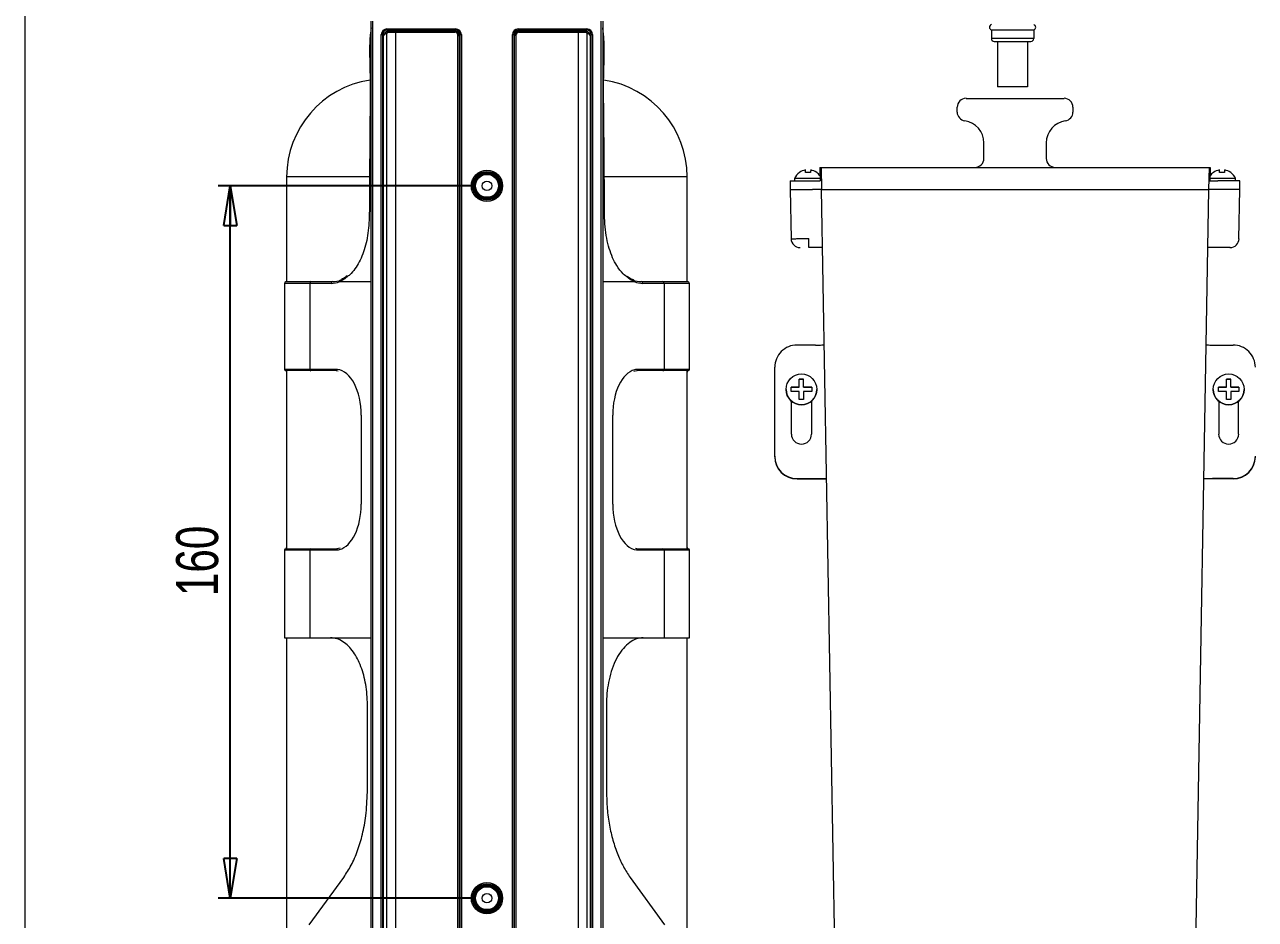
# Model space of a CAD drawing. Header units: millimetres. Extents: x 3 to 208, y 3 to 295.
# Drawn here: x 2.9 to 105.3, y 62.7 to 137.1 of the extents above; entities that cross this region are included whole.
import ezdxf

# ---------------------------------------------------------------- set-up
doc = ezdxf.new("R2010")
doc.units = ezdxf.units.MM
doc.layers.add('LEVEL0', color=179, linetype='Continuous')
doc.styles.add('SLDTEXTSTYLE0', font='TXT', dxfattribs={"width": 0.75})
doc.dimstyles.new('SLDDIMSTYLE0', dxfattribs={"dimtxt": 3.5, "dimasz": 3.302, "dimexe": 0, "dimexo": 0.0625, "dimgap": 0.875, "dimtad": 1, "dimdec": 0, "dimlfac": 2.7, "dimrnd": 1e-09, "dimzin": 12, "dimdsep": 46, "dimtxsty": 'SLDTEXTSTYLE0', "dimblk1": 'CLOSED', "dimblk2": 'CLOSED', "dimsah": 1, "dimcen": 0.09, "dimadec": 0, "dimazin": 3, "dimtfac": 1, "dimtdec": 0, "dimtofl": 0, "dimtmove": 0, "dimatfit": 3, "dimldrblk": 'CLOSED', "dimfxl": 0, "dimfrac": 2, "dimtolj": 1, "dimtzin": 12, "dimarcsym": 0})

# ---------------------------------------------------------------- blocks, each defined once
blk = doc.blocks.new('_CLOSED')
at = {"color": 0, "linetype": 'ByBlock', "lineweight": -2}
for p, q in [((-1, 0.166667), (0, 0)), ((-1, 0.166667), (-1, -0.166667)), ((0, 0), (-1, -0.166667)), ((0, 0), (-1, 0))]:
    blk.add_line(p, q, dxfattribs=at)
blk = doc.blocks.new('_D_9')
at = {"layer": 'LEVEL0', "color": 7}
for p, q in [((40.39, 123.69), (19.03, 123.69)), ((20.03, 64.43), (20.03, 123.69)), ((40.39, 64.43), (19.03, 64.43))]:
    blk.add_line(p, q, dxfattribs=at)
at = {"layer": 'LEVEL0', "color": 7, "xscale": 3.302, "yscale": 3.302}
for p, rotation in [((20.03, 123.69, 34.8), 90.0000000000008), ((20.03, 64.43, 34.8), 270.0000000000008)]:
    blk.add_blockref('_CLOSED', p, dxfattribs=dict(at, rotation=rotation))
at = {"layer": 'LEVEL0', "color": 7, "insert": (15.52, 89.56, 34.8), "char_height": 3.5, "attachment_point": 1, "rotation": 90, "style": 'SLDTEXTSTYLE0'}
blk.add_mtext('160', dxfattribs=at)

msp = doc.modelspace()

# ---------------------------------------------------------------- linework, layer by layer
at = {"color": 7, "linetype": 'Continuous', "lineweight": 15}
for p, q in [((31.76, 50.72), (31.76, 137.39)), ((51.02, 137.39), (51.02, 50.72)), ((86.9, 136.65), (83.37, 136.65)), ((83.37, 136.65), (83.37, 135.94)), ((86.9, 136.65), (86.9, 135.94)), ((83.6, 135.7), (85.24, 135.7)), ((83.88, 135.7), (83.88, 131.94)), ((85.24, 135.7), (86.66, 135.7)), ((86.38, 135.7), (86.38, 131.94)), ((86.38, 131.94), (83.88, 131.94)), ((80.52, 129.83), (80.52, 130.23)), ((81.26, 130.97), (89.41, 130.97)), ((90.15, 130.23), (90.15, 129.83)), ((82.74, 125.97), (82.74, 127.27)), ((87.93, 127.27), (87.93, 125.97)), ((69.09, 125.23), (69.11, 124.12)), ((69.09, 125.23), (69.19, 125.23)), ((69.19, 125.23), (69.22, 123.38)), ((69.19, 125.23), (71.11, 125.23)), ((71.11, 125.23), (99.56, 125.23)), ((99.56, 125.23), (101.48, 125.23)), ((101.48, 125.23), (101.44, 123.38)), ((101.48, 125.23), (101.57, 125.23)), ((101.57, 125.23), (101.55, 124.12)), ((24.72, 124.43), (24.72, 115.72)), ((58.05, 115.72), (58.05, 124.43)), ((66.63, 124.12), (66.63, 123.38)), ((66.63, 124.12), (68.11, 124.12)), ((66.98, 124.3), (66.98, 124.12)), ((68.11, 124.3), (66.98, 124.3)), ((69.11, 124.3), (68.11, 124.3)), ((68.11, 124.12), (68.47, 124.12)), ((68.47, 124.12), (69.11, 124.12)), ((101.55, 124.12), (102.2, 124.12)), ((102.56, 124.3), (101.56, 124.3)), ((102.56, 124.12), (102.2, 124.12)), ((103.69, 124.3), (102.56, 124.3)), ((104.04, 124.12), (102.56, 124.12)), ((103.28, 124.81), (103.27, 124.79)), ((103.69, 124.12), (103.69, 124.3)), ((104.04, 123.38), (104.04, 124.12)), ((66.63, 123.38), (66.7, 119.29)), ((66.63, 123.38), (68.11, 123.38)), ((66.63, 123.38), (68.11, 123.38)), ((68.11, 123.38), (68.48, 123.38)), ((69.22, 123.38), (68.48, 123.38)), ((69.22, 123.38), (69.34, 123.38)), ((70.52, 49.68), (69.23, 123.38)), ((69.34, 123.38), (70.47, 123.38)), ((70.47, 123.38), (71.11, 123.38)), ((71.11, 123.38), (99.56, 123.38)), ((99.56, 123.38), (100.2, 123.38)), ((101.44, 123.38), (100.15, 49.68)), ((100.2, 123.38), (101.33, 123.38)), ((101.33, 123.38), (101.44, 123.38)), ((102.18, 123.38), (101.44, 123.38)), ((102.56, 123.38), (102.18, 123.38)), ((104.04, 123.38), (102.56, 123.38)), ((104.04, 123.38), (102.56, 123.38)), ((103.97, 119.29), (104.04, 123.38)), ((68.18, 118.56), (68.18, 119.3)), ((68.56, 118.56), (68.18, 118.56)), ((69.32, 118.56), (68.56, 118.56)), ((102.1, 118.56), (101.35, 118.56)), ((102.48, 118.56), (102.1, 118.56)), ((24.53, 115.58), (24.53, 108.43)), ((24.68, 115.72), (26.77, 115.72)), ((26.77, 115.72), (28.55, 115.72)), ((29.13, 115.72), (31.76, 115.72)), ((51.02, 115.72), (53.64, 115.72)), ((54.23, 115.72), (56, 115.72)), ((56, 115.72), (58.09, 115.72)), ((58.24, 108.43), (58.24, 115.58)), ((68.72, 110.45), (67.19, 110.45)), ((101.95, 110.45), (103.48, 110.45)), ((65.33, 108.6), (65.33, 101.19)), ((26.74, 108.32), (24.65, 108.32)), ((24.72, 108.32), (24.72, 93.5)), ((28.91, 108.32), (26.74, 108.32)), ((28.91, 108.32), (29.02, 108.31)), ((53.6, 108.28), (53.86, 108.32)), ((56.03, 108.32), (53.86, 108.32)), ((58.13, 108.32), (56.03, 108.32)), ((58.05, 93.5), (58.05, 108.32)), ((67.37, 107.61), (67.74, 107.61)), ((67.74, 107.61), (67.37, 107.61)), ((102.93, 107.61), (103.3, 107.61)), ((103.3, 107.61), (102.93, 107.61)), ((66.28, 106.76), (66.28, 106.75)), ((66.7, 106.95), (67.37, 106.95)), ((67.37, 106.94), (66.7, 106.94)), ((67.37, 105.91), (67.37, 106.58)), ((68.41, 106.94), (67.74, 106.94)), ((68.41, 106.58), (67.74, 106.58)), ((68.41, 106.95), (68.41, 106.58)), ((68.83, 106.75), (68.83, 106.76)), ((101.83, 106.76), (101.83, 106.75)), ((102.26, 106.95), (102.93, 106.95)), ((102.93, 106.94), (102.26, 106.94)), ((102.93, 105.91), (102.93, 106.58)), ((103.96, 106.94), (103.3, 106.94)), ((103.96, 106.58), (103.3, 106.58)), ((103.96, 106.95), (103.96, 106.58)), ((104.39, 106.75), (104.39, 106.76)), ((66.72, 103.04), (66.72, 105.78)), ((67.74, 105.91), (67.37, 105.91)), ((68.39, 105.78), (68.39, 103.04)), ((102.28, 105.78), (102.28, 103.04)), ((103.3, 105.91), (102.93, 105.91)), ((103.94, 103.04), (103.94, 105.78)), ((30.91, 104.61), (30.91, 97.21)), ((30.91, 104.61), (30.93, 104.61)), ((51.86, 104.61), (51.85, 104.61)), ((51.86, 97.21), (51.86, 104.61)), ((65.33, 101.19), (65.33, 101.16)), ((67.19, 99.34), (68.91, 99.34)), ((67.19, 99.31), (69.65, 99.31)), ((103.48, 99.31), (101.01, 99.31)), ((103.48, 99.34), (101.76, 99.34)), ((30.91, 97.21), (30.93, 97.21)), ((51.85, 97.21), (51.86, 97.21)), ((24.53, 93.39), (24.53, 86.09)), ((24.65, 93.5), (26.74, 93.5)), ((26.74, 93.5), (28.91, 93.5)), ((29.18, 93.54), (28.91, 93.5)), ((53.86, 93.5), (53.75, 93.51)), ((53.86, 93.5), (56.03, 93.5)), ((56.03, 93.5), (58.13, 93.5)), ((58.24, 86.09), (58.24, 93.39)), ((24.72, 86.09), (24.72, 61.46)), ((26.64, 86.09), (28.38, 86.09)), ((54.4, 86.09), (56.13, 86.09)), ((58.05, 61.46), (58.05, 86.09)), ((31.44, 73.26), (31.44, 80.54)), ((51.33, 80.54), (51.34, 73.26)), ((26.6, 62.21), (29.47, 66.16)), ((53.3, 66.16), (56.17, 62.21))]:
    msp.add_line(p, q, dxfattribs=at)
at = {"color": 8, "linetype": 'Continuous', "lineweight": 0}
for p, q in [((31.87, 137.39), (31.87, 50.72)), ((50.9, 50.72), (50.9, 137.39)), ((32.59, 54.81), (32.59, 136.27)), ((32.59, 136.27), (32.7, 136.27)), ((32.7, 136.27), (32.7, 54.81)), ((32.78, 136.18), (32.7, 136.27)), ((33.04, 136.37), (33.04, 54.71)), ((33.06, 136.74), (38.78, 136.74)), ((33.06, 136.74), (33.06, 136.63)), ((38.78, 136.63), (33.06, 136.63)), ((33.06, 136.63), (33.15, 136.55)), ((33.79, 136.57), (38.72, 136.57)), ((33.79, 136.46), (33.79, 136.57)), ((38.72, 136.46), (33.79, 136.46)), ((33.79, 136.46), (33.79, 54.62)), ((38.72, 136.57), (38.78, 136.63)), ((38.72, 136.46), (38.72, 136.57)), ((38.78, 136.74), (38.78, 136.63)), ((39.15, 136.27), (39.08, 136.2)), ((39.15, 54.81), (39.15, 136.27)), ((39.15, 136.27), (39.26, 136.27)), ((39.26, 136.27), (39.26, 54.81)), ((43.51, 54.81), (43.51, 136.27)), ((43.51, 136.27), (43.62, 136.27)), ((43.62, 136.27), (43.62, 54.81)), ((43.69, 136.2), (43.62, 136.27)), ((43.99, 136.74), (49.71, 136.74)), ((43.99, 136.74), (43.99, 136.63)), ((49.71, 136.63), (43.99, 136.63)), ((43.99, 136.63), (44.05, 136.57)), ((44.05, 136.57), (48.98, 136.57)), ((44.05, 136.46), (44.05, 136.57)), ((48.98, 136.46), (44.05, 136.46)), ((48.98, 136.46), (48.98, 136.57)), ((48.98, 136.46), (48.98, 54.62)), ((49.62, 136.55), (49.71, 136.63)), ((49.71, 136.74), (49.71, 136.63)), ((49.73, 54.71), (49.73, 136.37)), ((50.07, 136.27), (49.99, 136.18)), ((50.07, 54.81), (50.07, 136.27)), ((50.07, 136.27), (50.18, 136.27)), ((50.18, 136.27), (50.18, 54.81)), ((32.78, 54.89), (32.78, 136.18)), ((38.97, 54.87), (38.97, 136.2)), ((38.97, 136.2), (39.08, 136.2)), ((39.08, 136.2), (39.08, 54.87)), ((43.69, 54.87), (43.69, 136.2)), ((43.8, 136.2), (43.69, 136.2)), ((43.8, 136.2), (43.8, 54.87)), ((49.99, 136.18), (49.99, 54.89)), ((31.58, 124.43), (24.72, 124.43)), ((58.05, 124.43), (51.19, 124.43)), ((26.64, 115.58), (24.53, 115.58)), ((26.64, 115.58), (26.64, 108.43)), ((28.42, 115.58), (26.64, 115.58)), ((56.13, 115.58), (54.36, 115.58)), ((56.13, 115.58), (56.13, 108.43)), ((58.24, 115.58), (56.13, 115.58)), ((24.53, 108.43), (26.64, 108.43)), ((26.64, 108.43), (28.82, 108.43)), ((53.96, 108.43), (56.13, 108.43)), ((56.13, 108.43), (58.24, 108.43)), ((30.93, 104.61), (30.93, 97.21)), ((51.85, 97.21), (51.85, 104.61)), ((26.64, 93.39), (24.53, 93.39)), ((26.64, 93.39), (26.64, 86.09)), ((28.82, 93.39), (26.64, 93.39)), ((56.13, 93.39), (53.96, 93.39)), ((56.13, 93.39), (56.13, 86.09)), ((58.24, 93.39), (56.13, 93.39)), ((28.38, 86.09), (31.76, 86.09)), ((51.02, 86.09), (54.4, 86.09))]:
    msp.add_line(p, q, dxfattribs=at)
at = {"color": 7, "linetype": 'Continuous', "lineweight": 0}
for p, q in [((85.26, 135.94), (83.37, 135.94)), ((86.9, 135.94), (85.26, 135.94))]:
    msp.add_line(p, q, dxfattribs=at)
at = {"color": 7, "linetype": 'Continuous', "lineweight": 15, "flags": 128}
for points in [[(51.02, 136.83), (51.02, 136.84), (51.02, 136.84)], [(67.91, 124.79), (67.91, 124.83), (67.9, 124.87), (67.9, 124.9), (67.9, 124.93), (67.9, 124.95), (67.9, 124.97), (67.89, 124.99), (67.89, 125.01)], [(68.33, 125.01), (68.33, 124.99), (68.33, 124.97), (68.33, 124.95), (68.32, 124.93), (68.32, 124.9), (68.32, 124.87), (68.32, 124.83), (68.31, 124.79)], [(102.36, 124.79), (102.35, 124.83), (102.35, 124.87), (102.35, 124.9), (102.34, 124.93), (102.34, 124.95), (102.34, 124.97), (102.34, 124.99), (102.34, 125.01)], [(102.77, 125.01), (102.77, 124.99), (102.77, 124.97), (102.77, 124.95), (102.77, 124.93), (102.77, 124.9), (102.76, 124.87), (102.76, 124.83), (102.76, 124.79)], [(67.39, 124.79), (67.39, 124.8), (67.39, 124.81), (67.39, 124.81), (67.39, 124.81)], [(68.83, 124.81), (68.83, 124.81), (68.83, 124.81), (68.83, 124.8), (68.83, 124.79)], [(101.84, 124.79), (101.84, 124.8), (101.84, 124.81), (101.84, 124.81), (101.84, 124.81)]]:
    msp.add_lwpolyline(points, dxfattribs=at)
at = {"color": 7, "linetype": 'Continuous', "lineweight": 15}
for centre, radius in [((41.39, 123.69), 1.3), ((41.39, 123.69), 1.2), ((41.39, 123.69), 1.18), ((41.39, 123.69), 1.11), ((41.39, 123.69), 1.09), ((41.39, 123.69), 1.01), ((41.39, 123.69), 0.988), ((67.56, 106.76), 1.28), ((103.11, 106.76), 1.28), ((41.39, 64.43), 1.3), ((41.39, 64.43), 1.2), ((41.39, 64.43), 1.18), ((41.39, 64.43), 1.11), ((41.39, 64.43), 1.09), ((41.39, 64.43), 1.01), ((41.39, 64.43), 0.988)]:
    msp.add_circle(centre, radius, dxfattribs=at)
at = {"color": 8, "linetype": 'Continuous', "lineweight": 0}
for centre, radius in [((41.39, 123.69), 0.953), ((41.39, 123.69), 0.398), ((41.39, 64.43), 0.953), ((41.39, 64.43), 0.398)]:
    msp.add_circle(centre, radius, dxfattribs=at)
at = {"color": 7, "linetype": 'Continuous', "lineweight": 15}
for centre, radius, start, end in [((31.64, 136.85), 0.111, 348.5268, 359.9983), ((51.13, 136.85), 0.111, 180.0017, 191.4732), ((83.44, 136.88), 0.235, 107.4576, 252.5424), ((86.82, 136.88), 0.235, 287.4576, 72.5424), ((83.6, 135.94), 0.235, 180, 270), ((86.66, 135.94), 0.235, 270, 0), ((32.87, 124.43), 8.15, 98.4977, 180), ((49.9, 124.43), 8.15, 0, 81.5027), ((81.26, 130.23), 0.741, 90, 180), ((89.41, 130.23), 0.741, 0, 90), ((81.26, 129.83), 0.741, 180, 261.7868), ((80.89, 127.27), 1.85, 0, 81.7868), ((89.78, 127.27), 1.85, 98.2132, 180), ((89.41, 129.83), 0.741, 278.2132, 0), ((68.11, 123.8), 1.23, 100.2311, 125.7629), ((68.11, 123.8), 1.23, 54.2372, 79.7688), ((82, 125.97), 0.741, 270, 0), ((88.67, 125.97), 0.741, 180, 270), ((102.56, 123.8), 1.23, 100.2312, 125.7628), ((102.56, 123.8), 1.23, 54.2371, 79.7689), ((68.11, 123.81), 1.23, 125.7936, 156.5087), ((68.11, 123.75), 1.06, 79.1358, 100.8642), ((68.11, 123.81), 1.23, 36.2202, 54.2064), ((102.56, 123.81), 1.23, 125.7936, 143.7798), ((102.56, 123.75), 1.06, 79.1358, 100.8642), ((102.56, 123.81), 1.23, 23.4913, 54.2064), ((67.44, 119.3), 0.741, 181.2091, 270.0003), ((103.23, 119.3), 0.741, 269.9998, 359.2494), ((24.68, 115.58), 0.148, 90, 180), ((58.09, 115.58), 0.148, 0, 90), ((67.19, 108.6), 1.85, 89.9954, 179.9958), ((103.48, 108.6), 1.85, 0.0042, 90.0046), ((24.65, 108.43), 0.111, 180, 270), ((58.13, 108.43), 0.111, 270, 0), ((67.56, 106.75), 1.28, 180.0063, 359.9937), ((103.11, 106.75), 1.28, 180.0063, 359.9937), ((67.56, 103.04), 0.833, 180.0065, 359.9935), ((103.11, 103.04), 0.833, 180.0065, 359.9935), ((67.19, 101.19), 1.85, 180.0045, 270.0043), ((67.19, 101.16), 1.85, 180.0045, 270.0043), ((103.48, 101.19), 1.85, 269.9957, 359.9955), ((103.48, 101.16), 1.85, 269.9957, 359.9955), ((24.65, 93.39), 0.111, 90, 180), ((58.13, 93.39), 0.111, 0, 90)]:
    msp.add_arc(centre, radius, start, end, dxfattribs=at)
at = {"color": 8, "linetype": 'Continuous', "lineweight": 0}
for centre, radius, start, end in [((32.87, 136.26), 0.206, 33.5337, 73.5635), ((33.03, 136.45), 0.15, 355.8565, 41.0665), ((49.74, 136.45), 0.15, 138.9335, 184.1435), ((49.9, 136.26), 0.206, 106.4365, 146.4663), ((26.78, 115.58), 0.14, 94.0667, 183.5584), ((28.56, 115.58), 0.14, 94.0665, 183.5587), ((54.22, 115.58), 0.14, 356.4413, 85.9335), ((55.99, 115.58), 0.14, 356.4416, 85.9333), ((26.74, 108.42), 0.105, 176.4449, 265.927), ((28.92, 108.42), 0.105, 176.4448, 265.9278), ((53.85, 108.42), 0.105, 274.0722, 3.5552), ((56.03, 108.42), 0.105, 274.073, 3.5551), ((26.74, 93.4), 0.105, 94.0636, 183.5589), ((28.92, 93.4), 0.105, 94.0627, 183.559), ((53.85, 93.4), 0.105, 356.441, 85.9373), ((56.03, 93.4), 0.105, 356.4411, 85.9364)]:
    msp.add_arc(centre, radius, start, end, dxfattribs=at)
for centre, major_axis, ratio, start_param, end_param in [((33.08, 136.25), (-0.351, 0.351), 0.970288, 5.512866, 7.053504), ((33.08, 136.25), (0.275, -0.275), 0.953541, 2.371274, 3.911912), ((33.79, 136.22), (1.96, 0), 0.176327, 1.570796, 1.905794), ((33.79, 136.11), (1.85, 0), 0.186907, 1.570796, 1.905794), ((38.71, 136.2), (0.265, 0.265), 0.987633, 5.512866, 7.053504), ((38.71, 136.2), (-0.189, -0.189), 0.970288, 2.371274, 3.911912), ((38.77, 136.25), (-0.351, -0.351), 0.970288, 2.371274, 3.911912), ((38.77, 136.25), (0.275, 0.275), 0.953541, 5.512866, 7.053504), ((44, 136.25), (-0.351, 0.351), 0.970288, 5.512866, 7.053504), ((44, 136.25), (-0.275, 0.275), 0.953541, 5.512866, 7.053504), ((44.06, 136.2), (0.265, -0.265), 0.987633, 2.371274, 3.911912), ((44.06, 136.2), (-0.189, 0.189), 0.970288, 5.512866, 7.053504), ((48.98, 136.22), (1.96, 0), 0.176327, 1.235799, 1.570796), ((48.98, 136.11), (1.85, 0), 0.186907, 1.235799, 1.570796), ((49.69, 136.25), (-0.351, -0.351), 0.970288, 2.371274, 3.911912), ((49.69, 136.25), (0.275, 0.275), 0.953541, 5.512866, 7.053504), ((28.42, 121.28), (0, 5.7), 0.55311, 3.141593, 3.37001), ((54.36, 121.28), (0, 5.7), 0.55311, 2.913175, 3.141593), ((28.82, 104.61), (0, 3.81), 0.55311, 6.221875, 6.283185), ((53.96, 104.61), (0, 3.81), 0.55311, 0, 0.137064), ((28.82, 97.21), (0, 3.81), 0.55311, 3.141593, 3.278656), ((53.96, 97.21), (0, 3.81), 0.55311, 3.080283, 3.141593)]:
    msp.add_ellipse(centre, major_axis=major_axis, ratio=ratio, start_param=start_param, end_param=end_param, dxfattribs=at)
at = {"color": 7, "linetype": 'Continuous', "lineweight": 15}
for centre, major_axis, ratio, start_param, end_param in [((28.55, 121.28), (0, 5.56), 0.56786, 3.141593, 3.366217), ((54.23, 121.28), (0, 5.56), 0.56786, 2.916969, 3.141593), ((68.72, 110.46), (0.741, 0), 0.01745, 4.712389, 6.28349), ((101.95, 110.46), (0.741, 0), 0.01745, 3.141288, 4.712389), ((28.82, 104.61), (0, 3.81), 0.55311, 4.712389, 6.221875), ((53.96, 104.61), (0, 3.81), 0.55311, 0.137064, 1.570796), ((68.91, 99.35), (0.741, 0), 0.01745, 4.712389, 6.28349), ((101.76, 99.35), (0.741, 0), 0.01745, 3.141288, 4.712389), ((28.82, 97.21), (0, 3.81), 0.55311, 3.278656, 4.712389), ((53.96, 97.21), (0, 3.81), 0.55311, 1.570796, 3.080283)]:
    msp.add_ellipse(centre, major_axis=major_axis, ratio=ratio, start_param=start_param, end_param=end_param, dxfattribs=at)
for points, knots in [([(31.75, 136.82), (31.73, 136.66), (31.68, 136.38), (31.63, 135.71), (31.62, 135.03), (31.63, 134.25), (31.65, 133.39), (31.67, 132.47), (31.68, 131.75), (31.68, 131.36), (31.68, 131.28)], [0, 0, 0, 0, 0.20072, 0.32969, 0.458656, 0.586275, 0.713896, 0.841631, 0.969349, 1, 1, 1, 1]), ([(51.09, 131.28), (51.09, 131.44), (51.09, 131.92), (51.1, 132.71), (51.13, 133.62), (51.15, 134.46), (51.15, 135.22), (51.13, 135.86), (51.08, 136.45), (51.04, 136.69), (51.02, 136.82)], [0, 0, 0, 0, 0.063317, 0.190886, 0.318469, 0.446249, 0.574027, 0.702831, 0.83164, 1, 1, 1, 1]), ([(31.68, 131.28), (31.68, 131.18), (31.67, 130.69), (31.65, 128.61), (31.62, 125.38), (31.61, 122.54), (31.6, 121.28)], [0, 0, 0, 0, 0.0296259, 0.1481303, 0.622149, 1, 1, 1, 1]), ([(51.17, 121.28), (51.17, 121.38), (51.17, 121.87), (51.16, 123.95), (51.13, 127.18), (51.11, 130.02), (51.09, 131.28)], [0, 0, 0, 0, 0.0296261, 0.1481295, 0.6221477, 1, 1, 1, 1]), ([(31.6, 121.28), (31.59, 120.99), (31.57, 120.4), (31.47, 119.54), (31.3, 118.74), (31.06, 118), (30.76, 117.35), (30.4, 116.76), (30.05, 116.34), (29.81, 116.16), (29.72, 116.1)], [0, 0, 0, 0, 0.127988, 0.255972, 0.383659, 0.511394, 0.642737, 0.774145, 0.921083, 1, 1, 1, 1]), ([(53.1, 116.07), (52.97, 116.16), (52.64, 116.41), (52.22, 116.97), (51.84, 117.69), (51.55, 118.46), (51.34, 119.33), (51.2, 120.28), (51.18, 120.94), (51.17, 121.28)], [0, 0, 0, 0, 0.1190502, 0.2989093, 0.4376444, 0.5762926, 0.7156855, 0.855033, 1, 1, 1, 1]), ([(66.72, 119.29), (66.72, 119.29), (66.72, 119.29), (66.91, 119.29), (67.24, 119.3), (67.68, 119.3), (68.02, 119.3), (68.18, 119.3)], [0, 0, 0, 0, 0.141102, 0.355826, 0.57054, 0.785262, 1, 1, 1, 1]), ([(103.22, 118.56), (103.22, 118.56), (103.23, 118.56), (103.16, 118.56), (103.02, 118.56), (102.81, 118.56), (102.62, 118.56), (102.51, 118.56), (102.48, 118.56)], [0, 0, 0, 0, 0.072445, 0.287519, 0.502585, 0.717627, 0.932637, 1, 1, 1, 1]), ([(29.12, 115.73), (29.12, 115.74), (29.12, 115.78), (29.14, 115.82), (29.17, 115.85), (29.21, 115.86), (29.23, 115.87), (29.24, 115.86), (29.25, 115.86)], [0, 0, 0, 0, 0.208831, 0.41766, 0.626486, 0.835331, 0.945231, 1, 1, 1, 1]), ([(29.76, 116.2), (29.66, 116.12), (29.51, 116), (29.34, 115.93), (29.28, 115.91)], [0, 0, 0, 0, 0.626978, 1, 1, 1, 1]), ([(53.58, 115.87), (53.46, 115.91), (53.28, 115.98), (53.11, 116.12), (53.06, 116.17)], [0, 0, 0, 0, 0.677461, 1, 1, 1, 1]), ([(53.65, 115.73), (53.65, 115.74), (53.65, 115.78), (53.63, 115.82), (53.6, 115.85), (53.56, 115.86), (53.54, 115.87), (53.53, 115.86), (53.52, 115.86)], [0, 0, 0, 0, 0.208831, 0.41766, 0.626486, 0.835331, 0.945231, 1, 1, 1, 1]), ([(29.12, 115.73), (29.12, 115.73), (29.12, 115.73), (29.12, 115.73), (29.12, 115.73), (29.12, 115.72), (29.13, 115.72), (29.13, 115.72)], [0, 0, 0, 0, 0.027227, 0.062703, 0.129262, 0.417628, 1, 1, 1, 1]), ([(53.64, 115.72), (53.64, 115.72), (53.65, 115.72), (53.65, 115.72), (53.65, 115.73), (53.65, 115.73), (53.65, 115.73), (53.65, 115.73), (53.65, 115.73), (53.65, 115.73), (53.65, 115.73)], [0, 0, 0, 0, 0.32149, 0.539246, 0.687557, 0.789539, 0.890018, 0.932918, 0.9762, 1, 1, 1, 1]), ([(24.65, 108.33), (24.66, 108.31), (24.67, 108.29), (24.71, 108.22), (24.72, 108.19)], [0, 0, 0, 0, 0.5602379, 1, 1, 1, 1]), ([(58.05, 108.19), (58.06, 108.2), (58.09, 108.28), (58.1, 108.3), (58.12, 108.32)], [0, 0, 0, 0, 0.145226, 1, 1, 1, 1]), ([(67.37, 106.95), (67.37, 107.1), (67.37, 107.32), (67.37, 107.54), (67.37, 107.61)], [0, 0, 0, 0, 0.6445954, 1, 1, 1, 1]), ([(67.74, 106.95), (67.74, 107.1), (67.74, 107.32), (67.74, 107.54), (67.74, 107.61)], [0, 0, 0, 0, 0.6445954, 1, 1, 1, 1]), ([(102.93, 106.95), (102.93, 107.1), (102.93, 107.32), (102.93, 107.54), (102.93, 107.61)], [0, 0, 0, 0, 0.6445954, 1, 1, 1, 1]), ([(103.3, 106.95), (103.3, 107.1), (103.3, 107.32), (103.3, 107.54), (103.3, 107.61)], [0, 0, 0, 0, 0.6445954, 1, 1, 1, 1]), ([(66.7, 106.58), (66.7, 106.64), (66.7, 106.76), (66.7, 106.88), (66.7, 106.95)], [0, 0, 0, 0, 0.500005, 1, 1, 1, 1]), ([(67.37, 106.58), (67.22, 106.58), (66.99, 106.58), (66.78, 106.58), (66.7, 106.58)], [0, 0, 0, 0, 0.644594, 1, 1, 1, 1]), ([(67.74, 106.95), (67.89, 106.95), (68.12, 106.95), (68.33, 106.95), (68.41, 106.95)], [0, 0, 0, 0, 0.6445929, 1, 1, 1, 1]), ([(67.74, 106.58), (67.74, 106.43), (67.74, 106.2), (67.74, 105.99), (67.74, 105.91)], [0, 0, 0, 0, 0.644595, 1, 1, 1, 1]), ([(102.26, 106.58), (102.26, 106.64), (102.26, 106.76), (102.26, 106.88), (102.26, 106.95)], [0, 0, 0, 0, 0.500005, 1, 1, 1, 1]), ([(102.93, 106.58), (102.78, 106.58), (102.55, 106.58), (102.34, 106.58), (102.26, 106.58)], [0, 0, 0, 0, 0.644593, 1, 1, 1, 1]), ([(103.3, 106.95), (103.44, 106.95), (103.67, 106.95), (103.89, 106.95), (103.96, 106.95)], [0, 0, 0, 0, 0.644594, 1, 1, 1, 1]), ([(103.3, 106.58), (103.3, 106.43), (103.3, 106.2), (103.3, 105.99), (103.3, 105.91)], [0, 0, 0, 0, 0.644595, 1, 1, 1, 1]), ([(24.72, 93.63), (24.7, 93.59), (24.67, 93.52), (24.63, 93.48), (24.65, 93.49), (24.65, 93.49)], [0, 0, 0, 0, 0.449696, 0.935897, 1, 1, 1, 1]), ([(58.12, 93.49), (58.12, 93.49), (58.13, 93.49), (58.09, 93.53), (58.07, 93.6), (58.05, 93.63)], [0, 0, 0, 0, 0.191708, 0.638086, 1, 1, 1, 1]), ([(24.53, 86.09), (24.55, 86.09), (24.59, 86.09), (24.86, 86.09), (25.28, 86.09), (25.86, 86.09), (26.38, 86.09), (26.64, 86.09)], [0, 0, 0, 0, 0.2054781, 0.4041087, 0.6027392, 0.8013697, 1, 1, 1, 1]), ([(31.44, 80.54), (31.44, 80.82), (31.42, 81.39), (31.31, 82.21), (31.14, 82.99), (30.91, 83.71), (30.62, 84.36), (30.27, 84.94), (29.86, 85.42), (29.4, 85.8), (28.9, 86.05), (28.55, 86.08), (28.38, 86.09)], [0, 0, 0, 0, 0.0909008, 0.181823, 0.2724849, 0.3631848, 0.4584921, 0.5538407, 0.6605209, 0.7672409, 0.8836113, 1, 1, 1, 1]), ([(54.4, 86.09), (54.2, 86.08), (53.82, 86.04), (53.26, 85.73), (52.73, 85.24), (52.26, 84.58), (51.88, 83.76), (51.6, 82.88), (51.41, 81.94), (51.34, 81.16), (51.33, 80.69), (51.33, 80.54)], [0, 0, 0, 0, 0.127615, 0.255199, 0.383258, 0.511223, 0.629102, 0.746872, 0.848904, 0.950888, 1, 1, 1, 1]), ([(56.13, 86.09), (56.39, 86.09), (56.91, 86.09), (57.49, 86.09), (57.91, 86.09), (58.19, 86.09), (58.22, 86.09), (58.24, 86.09)], [0, 0, 0, 0, 0.1986303, 0.3972608, 0.5958913, 0.7945219, 1, 1, 1, 1]), ([(29.47, 66.16), (29.68, 66.49), (30.11, 67.14), (30.64, 68.36), (31.05, 69.75), (31.37, 71.38), (31.41, 72.59), (31.44, 73.26)], [0, 0, 0, 0, 0.187581, 0.380073, 0.567841, 0.762197, 1, 1, 1, 1]), ([(51.34, 73.26), (51.35, 72.8), (51.37, 71.86), (51.56, 70.5), (51.86, 69.22), (52.26, 68.06), (52.74, 67.02), (53.11, 66.45), (53.3, 66.16)], [0, 0, 0, 0, 0.1649331, 0.3349516, 0.499823, 0.669069, 0.8328686, 1, 1, 1, 1])]:
    msp.add_open_spline(points, degree=3, knots=knots, dxfattribs=at)
at = {"color": 8, "linetype": 'Continuous', "lineweight": 0}
for points, knots in [([(31.76, 136.83), (31.76, 136.83), (31.76, 136.83), (31.75, 136.83), (31.75, 136.82)], [0, 0, 0, 0, 0.414905, 1, 1, 1, 1]), ([(32.78, 136.18), (32.78, 136.18), (32.78, 136.19), (32.78, 136.19), (32.79, 136.22), (32.8, 136.27), (32.83, 136.34), (32.88, 136.41), (32.92, 136.44), (32.93, 136.46)], [0, 0, 0, 0, 0.007244, 0.025184, 0.074188, 0.234071, 0.581899, 0.837144, 1, 1, 1, 1]), ([(33.04, 136.37), (33.02, 136.36), (32.98, 136.35), (32.92, 136.32), (32.87, 136.29), (32.84, 136.26), (32.8, 136.22), (32.79, 136.2), (32.78, 136.18), (32.78, 136.18)], [0, 0, 0, 0, 0.185241, 0.383009, 0.448083, 0.676024, 0.781921, 0.994679, 1, 1, 1, 1]), ([(32.93, 136.46), (32.96, 136.48), (33.03, 136.53), (33.11, 136.54), (33.15, 136.55)], [0, 0, 0, 0, 0.512984, 1, 1, 1, 1]), ([(33.18, 136.44), (33.16, 136.44), (33.1, 136.43), (33.06, 136.39), (33.04, 136.37)], [0, 0, 0, 0, 0.481536, 1, 1, 1, 1]), ([(49.73, 136.37), (49.71, 136.39), (49.67, 136.43), (49.61, 136.44), (49.59, 136.44)], [0, 0, 0, 0, 0.502507, 1, 1, 1, 1]), ([(49.62, 136.55), (49.66, 136.54), (49.75, 136.53), (49.81, 136.48), (49.84, 136.46)], [0, 0, 0, 0, 0.503006, 1, 1, 1, 1]), ([(49.99, 136.18), (49.99, 136.18), (49.98, 136.2), (49.97, 136.22), (49.94, 136.26), (49.9, 136.29), (49.85, 136.32), (49.8, 136.35), (49.75, 136.36), (49.73, 136.37)], [0, 0, 0, 0, 0.005321, 0.218079, 0.323976, 0.551917, 0.616991, 0.814759, 1, 1, 1, 1]), ([(49.84, 136.46), (49.86, 136.44), (49.89, 136.41), (49.94, 136.34), (49.97, 136.27), (49.98, 136.22), (49.99, 136.19), (49.99, 136.19), (49.99, 136.18), (49.99, 136.18)], [0, 0, 0, 0, 0.162856, 0.418101, 0.765929, 0.925812, 0.974816, 0.992756, 1, 1, 1, 1]), ([(51.02, 136.82), (51.02, 136.83), (51.02, 136.83), (51.02, 136.83), (51.02, 136.83)], [0, 0, 0, 0, 0.585095, 1, 1, 1, 1]), ([(29.72, 116.1), (29.65, 116.04), (29.46, 115.87), (29.25, 115.78), (29.12, 115.73)], [0, 0, 0, 0, 0.367985, 1, 1, 1, 1]), ([(53.65, 115.73), (53.53, 115.78), (53.34, 115.86), (53.16, 116.01), (53.1, 116.07)], [0, 0, 0, 0, 0.635853, 1, 1, 1, 1])]:
    msp.add_open_spline(points, degree=3, knots=knots, dxfattribs=at)
at = {"layer": 'LEVEL0', "color": 7, "lineweight": 0}
msp.add_line((2.92, 294.54), (2.92, 2.59), dxfattribs=at)

# ---------------------------------------------------------------- dimensions: what is measured, and where the dimension line sits
at = {"layer": 'LEVEL0', "color": 7}
dim = msp.add_linear_dim(base=(20.03, 123.69), p1=(41.39, 64.43), p2=(41.39, 123.69), angle=90, dimstyle='SLDDIMSTYLE0', dxfattribs=at)
dim.commit()
dim.dimension.update_dxf_attribs({"geometry": '_D_9', "text_midpoint": (20.03, 94.86), "dimtype": 160})

doc.saveas('drawing.dxf')
